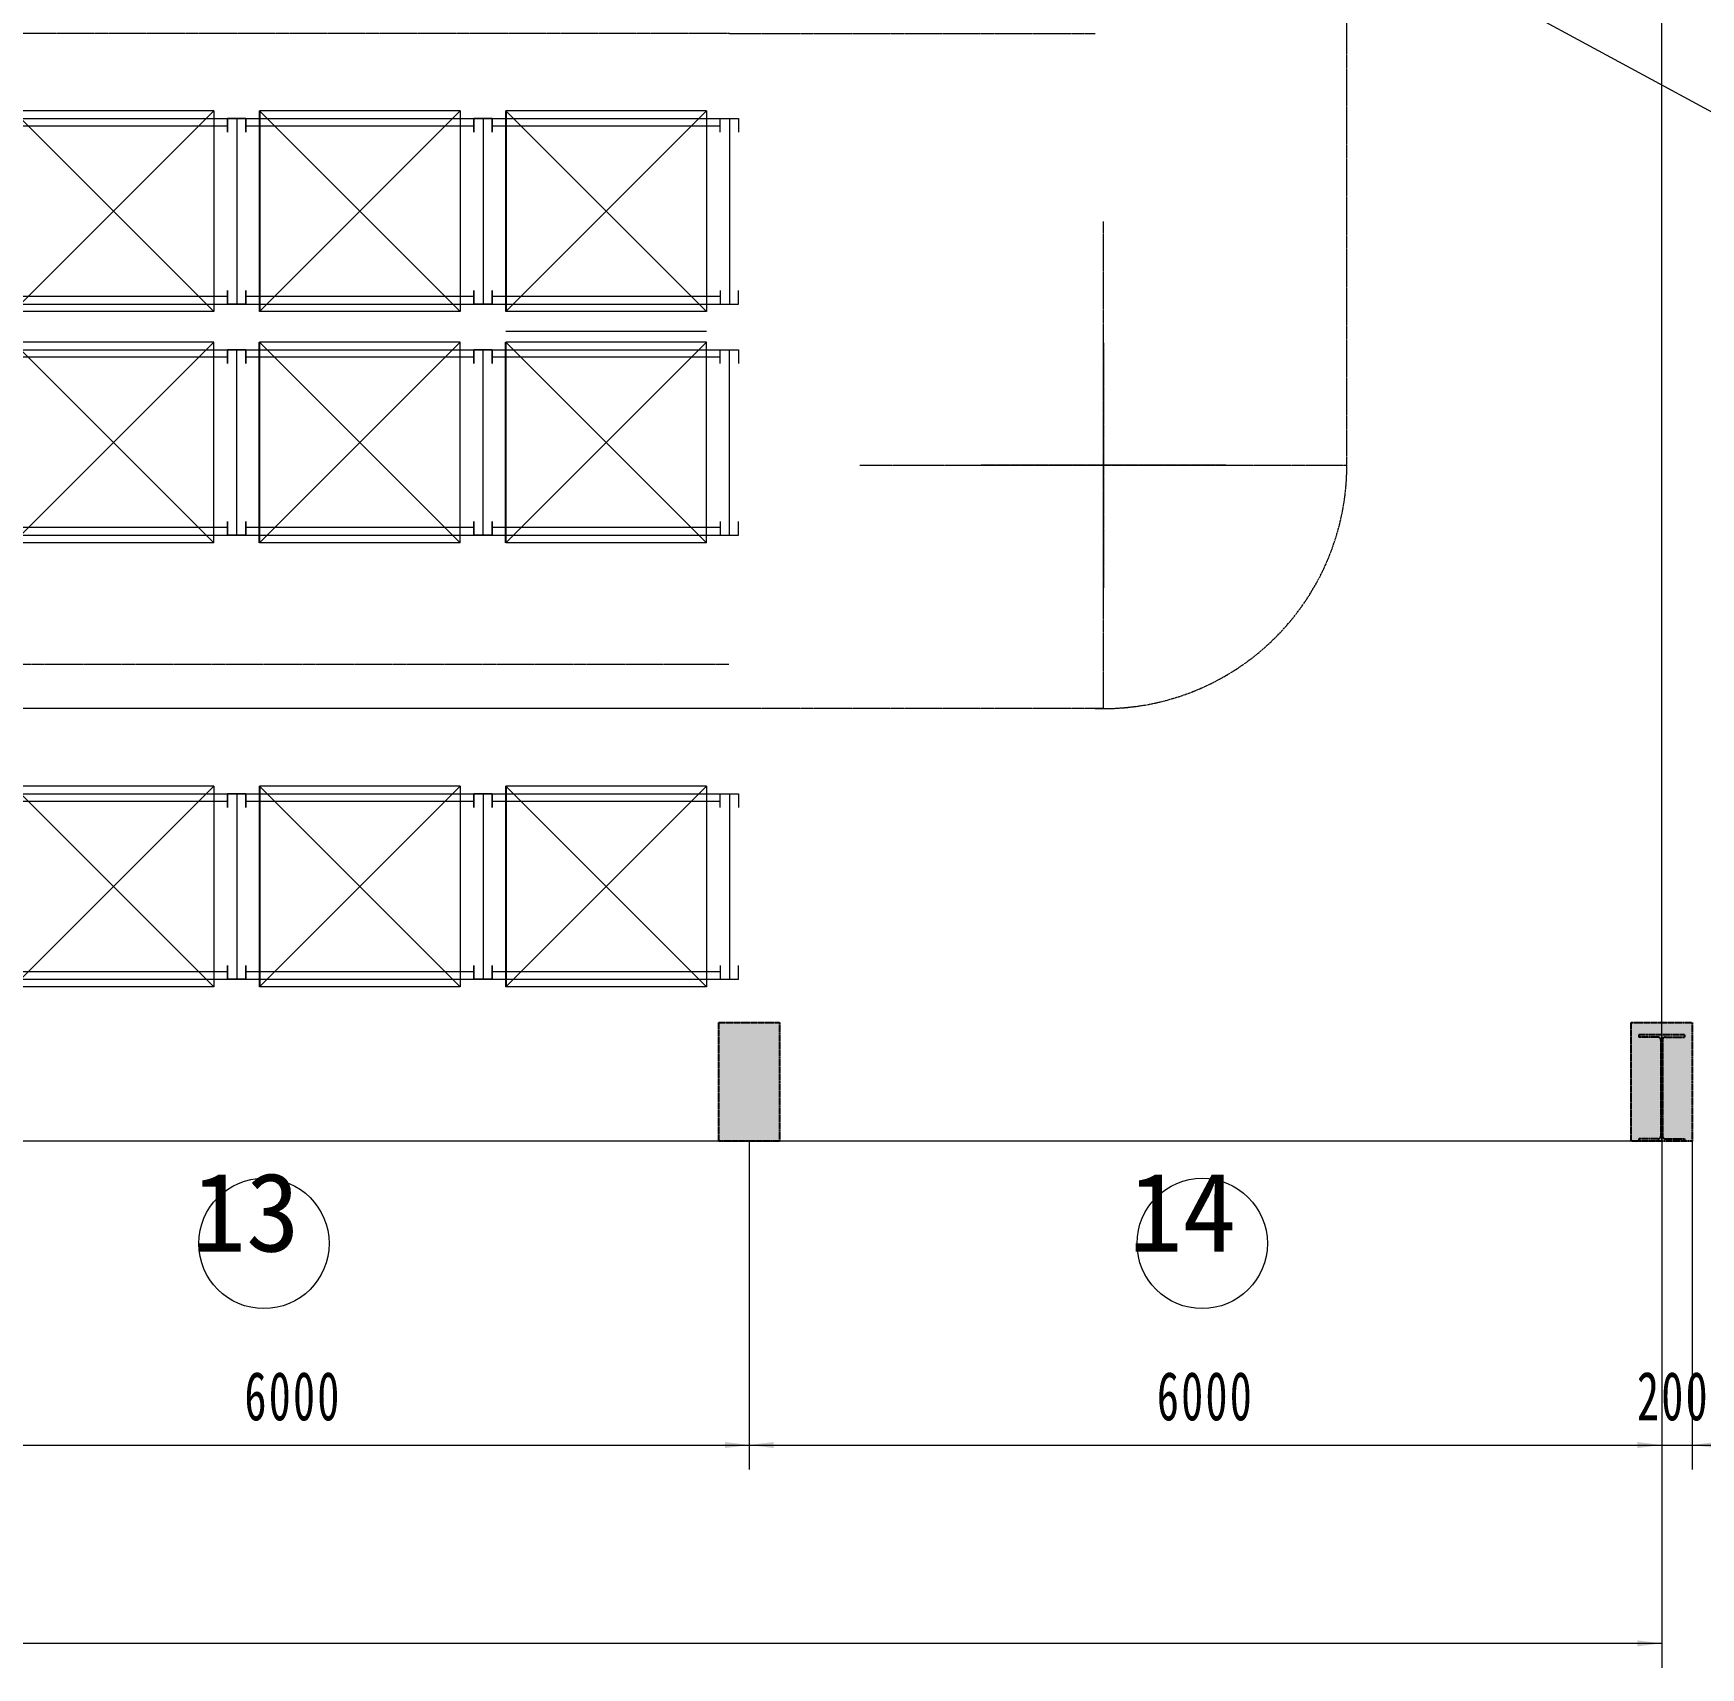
# Model space of a CAD drawing. Header units: millimetres. Extents: x -67280 to 67280, y -47520 to 47520.
# Drawn here: x 11455 to 22418, y -29434 to -18687 of the extents above; entities that cross this region are included whole.
import ezdxf

# ---------------------------------------------------------------- set-up
doc = ezdxf.new("R2010")
doc.units = ezdxf.units.MM
doc.linetypes.add('AD_LTYPE5 0 mm_1_1_1_1_1_1_1_1_1_1_1_1_1_1_1', pattern=[16, 13, -1, 1, -1])
doc.linetypes.add('点画线', pattern=[18, 12, -2, 2, -2])
doc.layers.get('0').update_dxf_attribs({"lineweight": 35})
for name, color, linetype, lineweight in [('ACADACAD05', 4, 'AD_LTYPE5 0 mm_1_1_1_1_1_1_1_1_1_1_1_1_1_1_1', 25), ('ACADloading', 57, 'Continuous', 18), ('ACADRackFrame', 5, 'Continuous', 18), ('ACAD细实线层', 3, 'Continuous', 18), ('中心线层', 1, '点画线', 18), ('尺寸线层', 4, 'Continuous', 18)]:
    doc.layers.add(name, color=color, linetype=linetype, lineweight=lineweight)
doc.styles.add('标准', font='', dxfattribs={"width": 0.667})
doc.styles.get('标准').set_extended_font_data('宋体')
doc.dimstyles.new('标准', dxfattribs={"dimscale": 160, "dimtxt": 2, "dimasz": 1, "dimexe": 1, "dimexo": 0, "dimgap": 1, "dimtad": 1, "dimdec": 1, "dimdsep": 46, "dimtxsty": '标准', "dimblk": '_CAXARROW', "dimcen": 0, "dimdle": 2, "dimaunit": 1, "dimadec": 0, "dimazin": 2, "dimtfac": 0.707107, "dimtdec": 3, "dimtmove": 0, "dimatfit": 3, "dimfxl": 0, "dimfrac": 2, "dimtolj": 1, "dimarcsym": 0})

# ---------------------------------------------------------------- blocks, each defined once
blk = doc.blocks.new('*X4')
at = {"layer": '尺寸线层', "linetype": 'Continuous', "lineweight": 18}
for points in [[(-55838, -29274), (-55678, -29294), (-55678, -29254)], [(22162, -29274), (22002, -29294), (22002, -29254)]]:
    blk.add_hatch(color=0, dxfattribs=at).paths.add_polyline_path(points, flags=0)
at = {"layer": '尺寸线层', "color": 0}
for p, q in [((-55838, -25972), (-55838, -29434)), ((22162, -25972), (22162, -29434))]:
    blk.add_line(p, q, dxfattribs=at)
at = {"layer": '尺寸线层', "color": 0, "linetype": 'Continuous', "lineweight": 18}
blk.add_line((22162, -29274), (-55838, -29274), dxfattribs=at)
at = {"layer": '尺寸线层', "color": 0, "insert": (-16838, -28954), "char_height": 320, "width": 1570.44, "attachment_point": 5, "line_spacing_factor": 1.15057, "style": '标准'}
blk.add_mtext('\\T1.1;78200', dxfattribs=at)
blk = doc.blocks.new('_CAXARROW')
blk.add_hatch(color=0).paths.add_polyline_path([(0, 0), (-1, 0.125), (-1, -0.125)], flags=0)
blk = doc.blocks.new('*X5')
at = {"layer": 'ACADACAD05', "linetype": 'AD_LTYPE5 0 mm_1_1_1_1_1_1_1_1_1_1_1_1_1_1_1', "lineweight": 25}
for p, q in [((145.5, 350), (-154.5, 350)), ((-154.5, 350), (-154.5, 334)), ((-29, 334), (-154.5, 334)), ((20, 334), (145.5, 334)), ((145.5, 350), (145.5, 334)), ((-9, 314), (-9, -314)), ((0, 314), (0, -314)), ((-29, -334), (-154.5, -334)), ((-154.5, -334), (-154.5, -350)), ((20, -334), (145.5, -334)), ((145.5, -334), (145.5, -350))]:
    blk.add_line(p, q, dxfattribs=at)
for centre, start, end in [((-29, 314), 0, 90), ((20, 314), 90, 180), ((-29, -314), 270, 0), ((20, -314), 180, 270)]:
    blk.add_arc(centre, 20, start, end, dxfattribs=at)
blk = doc.blocks.new('*X122')
at = {"layer": 'ACADloading', "color": 3, "linetype": 'Continuous', "lineweight": 18}
for p, q in [((1530, 0), (210, 0)), ((210, 0), (210, -1320)), ((210, 0), (210, -1320)), ((210, 0), (210, -1320)), ((210, 0), (210, -1320)), ((210, -1320), (210, 0)), ((210, -1320), (210, 0)), ((210, -1320), (210, 0)), ((210, -1320), (1530, 0)), ((1530, -1320), (210, 0)), ((1530, 0), (1530, -1320)), ((210, -820), (210, -1280)), ((210, -820), (210, -1280)), ((1530, -1320), (210, -1320)), ((1490, -1320), (250, -1320))]:
    blk.add_line(p, q, dxfattribs=at)
at = {"layer": 'ACADloading', "color": 3, "linetype": 'Continuous', "lineweight": 25}
blk.add_line((210, 0), (210, -1320), dxfattribs=at)
at = {"layer": 'ACADloading', "linetype": 'Continuous', "lineweight": 18}
for p, q in [((1530, 0), (250, 0)), ((1530, 0), (250, 0)), ((1530, 0), (250, 0)), ((1490, -1320), (250, -1320)), ((1490, -1320), (250, -1320))]:
    blk.add_line(p, q, dxfattribs=at)
at = {"layer": 'ACADloading', "color": 5, "linetype": 'Continuous', "lineweight": 18}
blk.add_line((1530, 0), (1530, -1320), dxfattribs=at)
blk.add_line((1530, 0), (1530, -1320), dxfattribs=at)
blk.add_line((1530, 0), (1530, -1320), dxfattribs=at)
blk.add_line((1530, 0), (1530, -1320), dxfattribs=at)
blk.add_line((1530, 0), (1530, -1320), dxfattribs=at)
blk.add_line((1530, 0), (1530, -1320), dxfattribs=at)
at = {"layer": 'ACADRackFrame', "linetype": 'Continuous', "lineweight": 18}
for p, q in [((120, -50), (1620, -50)), ((1620, -100), (120, -100)), ((1620, -1220), (120, -1220)), ((120, -1270), (1620, -1270))]:
    blk.add_line(p, q, dxfattribs=at)
for points in [[(120, -140), (120, -50), (0, -50), (0, -140)], [(60, -50), (60, -1270)], [(1620, -140), (1620, -50), (1740, -50), (1740, -140)], [(1680, -50), (1680, -1270)], [(120, -1180), (120, -1270), (0, -1270), (0, -1180)], [(1620, -1180), (1620, -1270), (1740, -1270), (1740, -1180)]]:
    blk.add_lwpolyline(points, dxfattribs=at)
blk = doc.blocks.new('*X147')
at = {"layer": 'ACADloading', "color": 3, "linetype": 'Continuous', "lineweight": 18}
for p, q in [((1530, 0), (210, 0)), ((210, 0), (210, -1320)), ((210, 0), (210, -1320)), ((210, 0), (210, -1320)), ((210, 0), (210, -1320)), ((210, -1320), (210, 0)), ((210, -1320), (210, 0)), ((210, -1320), (210, 0)), ((210, -1320), (1530, 0)), ((1530, -1320), (210, 0)), ((1530, 0), (1530, -1320)), ((210, -820), (210, -1280)), ((210, -820), (210, -1280)), ((1530, -1320), (210, -1320)), ((1490, -1320), (250, -1320))]:
    blk.add_line(p, q, dxfattribs=at)
at = {"layer": 'ACADloading', "color": 3, "linetype": 'Continuous', "lineweight": 25}
blk.add_line((210, 0), (210, -1320), dxfattribs=at)
at = {"layer": 'ACADloading', "linetype": 'Continuous', "lineweight": 18}
for p, q in [((1530, 0), (250, 0)), ((1530, 0), (250, 0)), ((1530, 0), (250, 0)), ((1490, -1320), (250, -1320)), ((1490, -1320), (250, -1320))]:
    blk.add_line(p, q, dxfattribs=at)
at = {"layer": 'ACADloading', "color": 5, "linetype": 'Continuous', "lineweight": 18}
blk.add_line((1530, 0), (1530, -1320), dxfattribs=at)
blk.add_line((1530, 0), (1530, -1320), dxfattribs=at)
blk.add_line((1530, 0), (1530, -1320), dxfattribs=at)
blk.add_line((1530, 0), (1530, -1320), dxfattribs=at)
blk.add_line((1530, 0), (1530, -1320), dxfattribs=at)
blk.add_line((1530, 0), (1530, -1320), dxfattribs=at)
at = {"layer": 'ACADRackFrame', "linetype": 'Continuous', "lineweight": 18}
for p, q in [((120, -50), (1620, -50)), ((1620, -100), (120, -100)), ((1620, -1220), (120, -1220)), ((120, -1270), (1620, -1270))]:
    blk.add_line(p, q, dxfattribs=at)
for points in [[(120, -140), (120, -50), (0, -50), (0, -140)], [(60, -50), (60, -1270)], [(1620, -140), (1620, -50), (1740, -50), (1740, -140)], [(1680, -50), (1680, -1270)], [(120, -1180), (120, -1270), (0, -1270), (0, -1180)], [(1620, -1180), (1620, -1270), (1740, -1270), (1740, -1180)]]:
    blk.add_lwpolyline(points, dxfattribs=at)
blk = doc.blocks.new('*X148')
at = {"layer": 'ACADloading', "color": 3, "linetype": 'Continuous', "lineweight": 18}
for p, q in [((1530, 0), (210, 0)), ((210, 0), (210, -1320)), ((210, 0), (210, -1320)), ((210, 0), (210, -1320)), ((210, 0), (210, -1320)), ((210, -1320), (210, 0)), ((210, -1320), (210, 0)), ((210, -1320), (210, 0)), ((210, -1320), (1530, 0)), ((1530, -1320), (210, 0)), ((1530, 0), (1530, -1320)), ((210, -820), (210, -1280)), ((210, -820), (210, -1280)), ((1530, -1320), (210, -1320)), ((1490, -1320), (250, -1320))]:
    blk.add_line(p, q, dxfattribs=at)
at = {"layer": 'ACADloading', "color": 3, "linetype": 'Continuous', "lineweight": 25}
blk.add_line((210, 0), (210, -1320), dxfattribs=at)
at = {"layer": 'ACADloading', "linetype": 'Continuous', "lineweight": 18}
for p, q in [((1530, 0), (250, 0)), ((1530, 0), (250, 0)), ((1530, 0), (250, 0)), ((1490, -1320), (250, -1320)), ((1490, -1320), (250, -1320))]:
    blk.add_line(p, q, dxfattribs=at)
at = {"layer": 'ACADloading', "color": 5, "linetype": 'Continuous', "lineweight": 18}
blk.add_line((1530, 0), (1530, -1320), dxfattribs=at)
blk.add_line((1530, 0), (1530, -1320), dxfattribs=at)
blk.add_line((1530, 0), (1530, -1320), dxfattribs=at)
blk.add_line((1530, 0), (1530, -1320), dxfattribs=at)
blk.add_line((1530, 0), (1530, -1320), dxfattribs=at)
blk.add_line((1530, 0), (1530, -1320), dxfattribs=at)
at = {"layer": 'ACADRackFrame', "linetype": 'Continuous', "lineweight": 18}
for p, q in [((120, -50), (1620, -50)), ((1620, -100), (120, -100)), ((1620, -1220), (120, -1220)), ((120, -1270), (1620, -1270))]:
    blk.add_line(p, q, dxfattribs=at)
for points in [[(120, -140), (120, -50), (0, -50), (0, -140)], [(60, -50), (60, -1270)], [(1620, -140), (1620, -50), (1740, -50), (1740, -140)], [(1680, -50), (1680, -1270)], [(120, -1180), (120, -1270), (0, -1270), (0, -1180)], [(1620, -1180), (1620, -1270), (1740, -1270), (1740, -1180)]]:
    blk.add_lwpolyline(points, dxfattribs=at)
blk = doc.blocks.new('*X182')
at = {"layer": 'ACADloading', "color": 3, "linetype": 'Continuous', "lineweight": 18}
for p, q in [((210, 0), (210, 1320)), ((210, 0), (210, 1320)), ((210, 0), (210, 1320)), ((210, 0), (210, 1320)), ((210, 1320), (210, 0)), ((210, 1320), (210, 0)), ((1530, 1320), (210, 1320)), ((210, 1320), (210, 0)), ((210, 1320), (1530, 0)), ((1530, 1320), (210, 0)), ((1490, 1320), (250, 1320)), ((1530, 0), (1530, 1320)), ((210, 820), (210, 1280)), ((210, 820), (210, 1280)), ((1530, 0), (210, 0))]:
    blk.add_line(p, q, dxfattribs=at)
at = {"layer": 'ACADloading', "color": 3, "linetype": 'Continuous', "lineweight": 25}
blk.add_line((210, 0), (210, 1320), dxfattribs=at)
at = {"layer": 'ACADloading', "linetype": 'Continuous', "lineweight": 18}
for p, q in [((1490, 1320), (250, 1320)), ((1490, 1320), (250, 1320)), ((1530, 0), (250, 0)), ((1530, 0), (250, 0)), ((1530, 0), (250, 0))]:
    blk.add_line(p, q, dxfattribs=at)
at = {"layer": 'ACADloading', "color": 5, "linetype": 'Continuous', "lineweight": 18}
blk.add_line((1530, 0), (1530, 1320), dxfattribs=at)
blk.add_line((1530, 0), (1530, 1320), dxfattribs=at)
blk.add_line((1530, 0), (1530, 1320), dxfattribs=at)
blk.add_line((1530, 0), (1530, 1320), dxfattribs=at)
blk.add_line((1530, 0), (1530, 1320), dxfattribs=at)
blk.add_line((1530, 0), (1530, 1320), dxfattribs=at)
at = {"layer": 'ACADRackFrame', "linetype": 'Continuous', "lineweight": 18}
for p, q in [((120, 1270), (1620, 1270)), ((1620, 1220), (120, 1220)), ((1620, 100), (120, 100)), ((120, 50), (1620, 50))]:
    blk.add_line(p, q, dxfattribs=at)
for points in [[(120, 1180), (120, 1270), (0, 1270), (0, 1180)], [(60, 50), (60, 1270)], [(1620, 1180), (1620, 1270), (1740, 1270), (1740, 1180)], [(1680, 50), (1680, 1270)], [(120, 140), (120, 50), (0, 50), (0, 140)], [(1620, 140), (1620, 50), (1740, 50), (1740, 140)]]:
    blk.add_lwpolyline(points, dxfattribs=at)
blk = doc.blocks.new('*X183')
at = {"layer": 'ACADloading', "color": 3, "linetype": 'Continuous', "lineweight": 18}
for p, q in [((210, 0), (210, 1320)), ((210, 0), (210, 1320)), ((210, 0), (210, 1320)), ((210, 0), (210, 1320)), ((210, 1320), (210, 0)), ((210, 1320), (210, 0)), ((1530, 1320), (210, 1320)), ((210, 1320), (210, 0)), ((210, 1320), (1530, 0)), ((1530, 1320), (210, 0)), ((1490, 1320), (250, 1320)), ((1530, 0), (1530, 1320)), ((210, 820), (210, 1280)), ((210, 820), (210, 1280)), ((1530, 0), (210, 0))]:
    blk.add_line(p, q, dxfattribs=at)
at = {"layer": 'ACADloading', "color": 3, "linetype": 'Continuous', "lineweight": 25}
blk.add_line((210, 0), (210, 1320), dxfattribs=at)
at = {"layer": 'ACADloading', "linetype": 'Continuous', "lineweight": 18}
for p, q in [((1490, 1320), (250, 1320)), ((1490, 1320), (250, 1320)), ((1530, 0), (250, 0)), ((1530, 0), (250, 0)), ((1530, 0), (250, 0))]:
    blk.add_line(p, q, dxfattribs=at)
at = {"layer": 'ACADloading', "color": 5, "linetype": 'Continuous', "lineweight": 18}
blk.add_line((1530, 0), (1530, 1320), dxfattribs=at)
blk.add_line((1530, 0), (1530, 1320), dxfattribs=at)
blk.add_line((1530, 0), (1530, 1320), dxfattribs=at)
blk.add_line((1530, 0), (1530, 1320), dxfattribs=at)
blk.add_line((1530, 0), (1530, 1320), dxfattribs=at)
blk.add_line((1530, 0), (1530, 1320), dxfattribs=at)
at = {"layer": 'ACADRackFrame', "linetype": 'Continuous', "lineweight": 18}
for p, q in [((120, 1270), (1620, 1270)), ((1620, 1220), (120, 1220)), ((1620, 100), (120, 100)), ((120, 50), (1620, 50))]:
    blk.add_line(p, q, dxfattribs=at)
for points in [[(120, 1180), (120, 1270), (0, 1270), (0, 1180)], [(60, 50), (60, 1270)], [(1620, 1180), (1620, 1270), (1740, 1270), (1740, 1180)], [(1680, 50), (1680, 1270)], [(120, 140), (120, 50), (0, 50), (0, 140)], [(1620, 140), (1620, 50), (1740, 50), (1740, 140)]]:
    blk.add_lwpolyline(points, dxfattribs=at)
blk = doc.blocks.new('*X184')
at = {"layer": 'ACADloading', "color": 3, "linetype": 'Continuous', "lineweight": 18}
for p, q in [((210, 0), (210, 1320)), ((210, 0), (210, 1320)), ((210, 0), (210, 1320)), ((210, 0), (210, 1320)), ((210, 1320), (210, 0)), ((210, 1320), (210, 0)), ((1530, 1320), (210, 1320)), ((210, 1320), (210, 0)), ((210, 1320), (1530, 0)), ((1530, 1320), (210, 0)), ((1490, 1320), (250, 1320)), ((1530, 0), (1530, 1320)), ((210, 820), (210, 1280)), ((210, 820), (210, 1280)), ((1530, 0), (210, 0))]:
    blk.add_line(p, q, dxfattribs=at)
at = {"layer": 'ACADloading', "color": 3, "linetype": 'Continuous', "lineweight": 25}
blk.add_line((210, 0), (210, 1320), dxfattribs=at)
at = {"layer": 'ACADloading', "linetype": 'Continuous', "lineweight": 18}
for p, q in [((1490, 1320), (250, 1320)), ((1490, 1320), (250, 1320)), ((1530, 0), (250, 0)), ((1530, 0), (250, 0)), ((1530, 0), (250, 0))]:
    blk.add_line(p, q, dxfattribs=at)
at = {"layer": 'ACADloading', "color": 5, "linetype": 'Continuous', "lineweight": 18}
blk.add_line((1530, 0), (1530, 1320), dxfattribs=at)
blk.add_line((1530, 0), (1530, 1320), dxfattribs=at)
blk.add_line((1530, 0), (1530, 1320), dxfattribs=at)
blk.add_line((1530, 0), (1530, 1320), dxfattribs=at)
blk.add_line((1530, 0), (1530, 1320), dxfattribs=at)
blk.add_line((1530, 0), (1530, 1320), dxfattribs=at)
at = {"layer": 'ACADRackFrame', "linetype": 'Continuous', "lineweight": 18}
for p, q in [((120, 1270), (1620, 1270)), ((1620, 1220), (120, 1220)), ((1620, 100), (120, 100)), ((120, 50), (1620, 50))]:
    blk.add_line(p, q, dxfattribs=at)
for points in [[(120, 1180), (120, 1270), (0, 1270), (0, 1180)], [(60, 50), (60, 1270)], [(1620, 1180), (1620, 1270), (1740, 1270), (1740, 1180)], [(1680, 50), (1680, 1270)], [(120, 140), (120, 50), (0, 50), (0, 140)], [(1620, 140), (1620, 50), (1740, 50), (1740, 140)]]:
    blk.add_lwpolyline(points, dxfattribs=at)
blk = doc.blocks.new('*X255')
at = {"layer": 'ACADloading', "color": 3, "linetype": 'Continuous', "lineweight": 18}
for p, q in [((1530, 0), (210, 0)), ((210, 0), (210, -1320)), ((210, 0), (210, -1320)), ((210, 0), (210, -1320)), ((210, 0), (210, -1320)), ((210, -1320), (210, 0)), ((210, -1320), (210, 0)), ((210, -1320), (210, 0)), ((210, -1320), (1530, 0)), ((1530, -1320), (210, 0)), ((1530, 0), (1530, -1320)), ((210, -820), (210, -1280)), ((210, -820), (210, -1280)), ((1530, -1320), (210, -1320)), ((1490, -1320), (250, -1320))]:
    blk.add_line(p, q, dxfattribs=at)
at = {"layer": 'ACADloading', "color": 3, "linetype": 'Continuous', "lineweight": 25}
blk.add_line((210, 0), (210, -1320), dxfattribs=at)
at = {"layer": 'ACADloading', "linetype": 'Continuous', "lineweight": 18}
for p, q in [((1530, 0), (250, 0)), ((1530, 0), (250, 0)), ((1530, 0), (250, 0)), ((1490, -1320), (250, -1320)), ((1490, -1320), (250, -1320))]:
    blk.add_line(p, q, dxfattribs=at)
at = {"layer": 'ACADloading', "color": 5, "linetype": 'Continuous', "lineweight": 18}
blk.add_line((1530, 0), (1530, -1320), dxfattribs=at)
blk.add_line((1530, 0), (1530, -1320), dxfattribs=at)
blk.add_line((1530, 0), (1530, -1320), dxfattribs=at)
blk.add_line((1530, 0), (1530, -1320), dxfattribs=at)
blk.add_line((1530, 0), (1530, -1320), dxfattribs=at)
blk.add_line((1530, 0), (1530, -1320), dxfattribs=at)
at = {"layer": 'ACADRackFrame', "linetype": 'Continuous', "lineweight": 18}
for p, q in [((120, -50), (1620, -50)), ((1620, -100), (120, -100)), ((1620, -1220), (120, -1220)), ((120, -1270), (1620, -1270))]:
    blk.add_line(p, q, dxfattribs=at)
for points in [[(120, -140), (120, -50), (0, -50), (0, -140)], [(60, -50), (60, -1270)], [(1620, -140), (1620, -50), (1740, -50), (1740, -140)], [(1680, -50), (1680, -1270)], [(120, -1180), (120, -1270), (0, -1270), (0, -1180)], [(1620, -1180), (1620, -1270), (1740, -1270), (1740, -1180)]]:
    blk.add_lwpolyline(points, dxfattribs=at)
blk = doc.blocks.new('*X256')
at = {"layer": 'ACADloading', "color": 3, "linetype": 'Continuous', "lineweight": 18}
for p, q in [((1530, 0), (210, 0)), ((210, 0), (210, -1320)), ((210, 0), (210, -1320)), ((210, 0), (210, -1320)), ((210, 0), (210, -1320)), ((210, -1320), (210, 0)), ((210, -1320), (210, 0)), ((210, -1320), (210, 0)), ((210, -1320), (1530, 0)), ((1530, -1320), (210, 0)), ((1530, 0), (1530, -1320)), ((210, -820), (210, -1280)), ((210, -820), (210, -1280)), ((1530, -1320), (210, -1320)), ((1490, -1320), (250, -1320))]:
    blk.add_line(p, q, dxfattribs=at)
at = {"layer": 'ACADloading', "color": 3, "linetype": 'Continuous', "lineweight": 25}
blk.add_line((210, 0), (210, -1320), dxfattribs=at)
at = {"layer": 'ACADloading', "linetype": 'Continuous', "lineweight": 18}
for p, q in [((1530, 0), (250, 0)), ((1530, 0), (250, 0)), ((1530, 0), (250, 0)), ((1490, -1320), (250, -1320)), ((1490, -1320), (250, -1320))]:
    blk.add_line(p, q, dxfattribs=at)
at = {"layer": 'ACADloading', "color": 5, "linetype": 'Continuous', "lineweight": 18}
blk.add_line((1530, 0), (1530, -1320), dxfattribs=at)
blk.add_line((1530, 0), (1530, -1320), dxfattribs=at)
blk.add_line((1530, 0), (1530, -1320), dxfattribs=at)
blk.add_line((1530, 0), (1530, -1320), dxfattribs=at)
blk.add_line((1530, 0), (1530, -1320), dxfattribs=at)
blk.add_line((1530, 0), (1530, -1320), dxfattribs=at)
at = {"layer": 'ACADRackFrame', "linetype": 'Continuous', "lineweight": 18}
for p, q in [((120, -50), (1620, -50)), ((1620, -100), (120, -100)), ((1620, -1220), (120, -1220)), ((120, -1270), (1620, -1270))]:
    blk.add_line(p, q, dxfattribs=at)
for points in [[(120, -140), (120, -50), (0, -50), (0, -140)], [(60, -50), (60, -1270)], [(1620, -140), (1620, -50), (1740, -50), (1740, -140)], [(1680, -50), (1680, -1270)], [(120, -1180), (120, -1270), (0, -1270), (0, -1180)], [(1620, -1180), (1620, -1270), (1740, -1270), (1740, -1180)]]:
    blk.add_lwpolyline(points, dxfattribs=at)
blk = doc.blocks.new('*X257')
at = {"layer": 'ACADloading', "color": 3, "linetype": 'Continuous', "lineweight": 18}
for p, q in [((1530, 0), (210, 0)), ((210, 0), (210, -1320)), ((210, 0), (210, -1320)), ((210, 0), (210, -1320)), ((210, 0), (210, -1320)), ((210, -1320), (210, 0)), ((210, -1320), (210, 0)), ((210, -1320), (210, 0)), ((210, -1320), (1530, 0)), ((1530, -1320), (210, 0)), ((1530, 0), (1530, -1320)), ((210, -820), (210, -1280)), ((210, -820), (210, -1280)), ((1530, -1320), (210, -1320)), ((1490, -1320), (250, -1320))]:
    blk.add_line(p, q, dxfattribs=at)
at = {"layer": 'ACADloading', "color": 3, "linetype": 'Continuous', "lineweight": 25}
blk.add_line((210, 0), (210, -1320), dxfattribs=at)
at = {"layer": 'ACADloading', "linetype": 'Continuous', "lineweight": 18}
for p, q in [((1530, 0), (250, 0)), ((1530, 0), (250, 0)), ((1530, 0), (250, 0)), ((1490, -1320), (250, -1320)), ((1490, -1320), (250, -1320))]:
    blk.add_line(p, q, dxfattribs=at)
at = {"layer": 'ACADloading', "color": 5, "linetype": 'Continuous', "lineweight": 18}
blk.add_line((1530, 0), (1530, -1320), dxfattribs=at)
blk.add_line((1530, 0), (1530, -1320), dxfattribs=at)
blk.add_line((1530, 0), (1530, -1320), dxfattribs=at)
blk.add_line((1530, 0), (1530, -1320), dxfattribs=at)
blk.add_line((1530, 0), (1530, -1320), dxfattribs=at)
blk.add_line((1530, 0), (1530, -1320), dxfattribs=at)
at = {"layer": 'ACADRackFrame', "linetype": 'Continuous', "lineweight": 18}
for p, q in [((120, -50), (1620, -50)), ((1620, -100), (120, -100)), ((1620, -1220), (120, -1220)), ((120, -1270), (1620, -1270))]:
    blk.add_line(p, q, dxfattribs=at)
for points in [[(120, -140), (120, -50), (0, -50), (0, -140)], [(60, -50), (60, -1270)], [(1620, -140), (1620, -50), (1740, -50), (1740, -140)], [(1680, -50), (1680, -1270)], [(120, -1180), (120, -1270), (0, -1270), (0, -1180)], [(1620, -1180), (1620, -1270), (1740, -1270), (1740, -1180)]]:
    blk.add_lwpolyline(points, dxfattribs=at)
blk = doc.blocks.new('*X218')
at = {"layer": '尺寸线层'}
blk.add_line((29010, -2185), (27690, -2185), dxfattribs=at)
at = {"layer": 'ACAD细实线层', "linetype": 'Continuous', "lineweight": 18}
for name, p in [('*X255', (24240, -735)), ('*X256', (25860, -735)), ('*X257', (27480, -735))]:
    blk.add_blockref(name, p, dxfattribs=at)
blk = doc.blocks.new('*X471')
at = {"layer": '尺寸线层', "linetype": 'Continuous', "lineweight": 18}
for points in [[(10162, -27970), (10322, -27950), (10322, -27990)], [(16162, -27970), (16002, -27950), (16002, -27990)]]:
    blk.add_hatch(color=0, dxfattribs=at).paths.add_polyline_path(points, flags=0)
at = {"layer": '尺寸线层', "color": 0}
for p, q in [((10162, -25972), (10162, -28130)), ((16162, -25972), (16162, -28130))]:
    blk.add_line(p, q, dxfattribs=at)
at = {"layer": '尺寸线层', "color": 0, "linetype": 'Continuous', "lineweight": 18}
blk.add_line((10162, -27970), (16162, -27970), dxfattribs=at)
at = {"layer": '尺寸线层', "color": 0, "insert": (13162, -27650), "char_height": 320, "width": 1246.02, "attachment_point": 5, "line_spacing_factor": 1.15057, "style": '标准'}
blk.add_mtext('\\T1.1;6000', dxfattribs=at)
blk = doc.blocks.new('*X473')
at = {"layer": '尺寸线层'}
h = blk.add_hatch(color=256, dxfattribs=at)
h.paths.add_polyline_path([(-200, 780), (-200, 316), (-200, 0), (0, 0), (0, 780)], flags=0)
h.paths.add_polyline_path([(0, 780), (0, 331), (0, 0), (200, 0), (200, 780)], flags=0)
at = {"layer": 'ACADACAD05', "linetype": 'AD_LTYPE5 0 mm_1_1_1_1_1_1_1_1_1_1_1_1_1_1_1', "lineweight": 25}
for p, q in [((-200, 0), (-200, 780)), ((-200, 780), (200, 780)), ((200, 780), (200, 0)), ((200, 0), (-200, 0))]:
    blk.add_line(p, q, dxfattribs=at)
blk = doc.blocks.new('*X484')
at = {"layer": '尺寸线层'}
h = blk.add_hatch(color=256, dxfattribs=at)
h.paths.add_polyline_path([(-200, 780), (-200, 316), (-200, 0), (0, 0), (0, 780)], flags=0)
h.paths.add_polyline_path([(0, 780), (0, 331), (0, 0), (200, 0), (200, 780)], flags=0)
at = {"layer": 'ACADACAD05', "linetype": 'AD_LTYPE5 0 mm_1_1_1_1_1_1_1_1_1_1_1_1_1_1_1', "lineweight": 25}
for p, q in [((-200, 0), (-200, 780)), ((-200, 780), (200, 780)), ((200, 780), (200, 0)), ((200, 0), (-200, 0))]:
    blk.add_line(p, q, dxfattribs=at)
blk = doc.blocks.new('*X488')
at = {"layer": '尺寸线层', "linetype": 'Continuous', "lineweight": 18}
for points in [[(16162, -27970), (16322, -27950), (16322, -27990)], [(22162, -27970), (22002, -27950), (22002, -27990)]]:
    blk.add_hatch(color=0, dxfattribs=at).paths.add_polyline_path(points, flags=0)
at = {"layer": '尺寸线层', "color": 0}
for p, q in [((16162, -25972), (16162, -28130)), ((22162, -25972), (22162, -28130))]:
    blk.add_line(p, q, dxfattribs=at)
at = {"layer": '尺寸线层', "color": 0, "linetype": 'Continuous', "lineweight": 18}
blk.add_line((16162, -27970), (22162, -27970), dxfattribs=at)
at = {"layer": '尺寸线层', "color": 0, "insert": (19162, -27650), "char_height": 320, "width": 1246.02, "attachment_point": 5, "line_spacing_factor": 1.15057, "style": '标准'}
blk.add_mtext('\\T1.1;6000', dxfattribs=at)
blk = doc.blocks.new('*X493')
at = {"layer": '尺寸线层', "linetype": 'Continuous', "lineweight": 18}
for points in [[(22162, -27970), (22002, -27950), (22002, -27990)], [(22362, -27970), (22522, -27950), (22522, -27990)]]:
    blk.add_hatch(color=0, dxfattribs=at).paths.add_polyline_path(points, flags=0)
at = {"layer": '尺寸线层', "color": 0}
for p, q in [((22162, -25972), (22162, -28130)), ((22362, -25972), (22362, -28130))]:
    blk.add_line(p, q, dxfattribs=at)
at = {"layer": '尺寸线层', "color": 0, "linetype": 'Continuous', "lineweight": 18}
blk.add_line((21842, -27970), (22682, -27970), dxfattribs=at)
at = {"layer": '尺寸线层', "color": 0, "insert": (22239, -27650), "char_height": 320, "width": 909.73, "attachment_point": 5, "line_spacing_factor": 1.15057, "style": '标准'}
blk.add_mtext('\\T1.1;200', dxfattribs=at)
blk = doc.blocks.new('*X1708')
at = {"layer": '尺寸线层'}
blk.add_hatch(color=0, dxfattribs=at).paths.add_polyline_path([(20757, -18264), (20907, -18322), (20888, -18358)], flags=0)
at = {"layer": '尺寸线层', "color": 0}
for p, q in [((20757, -18264), (23113, -19542)), ((23113, -19542), (24768, -19542))]:
    blk.add_line(p, q, dxfattribs=at)
at = {"layer": '尺寸线层', "color": 0, "insert": (23990, -19170), "char_height": 320, "width": 3109.58, "attachment_point": 5, "line_spacing_factor": 1.15057, "style": '标准'}
blk.add_mtext('\\T1.1;地轨换轨机', dxfattribs=at)

msp = doc.modelspace()

# ---------------------------------------------------------------- linework, layer by layer
at = {"layer": '中心线层'}
for p, q in [((20092.015, -21469.309), (20092.015, -11035.259)), ((16032.015, -18687.309), (-46007.985, -18687.309)), ((18492.015, -23130.309), (18492.015, -19924.309)), ((18492.015, -20722.309), (18492.015, -22332.309)), ((16889.015, -21527.309), (20095.015, -21527.309)), ((19297.015, -21527.309), (17687.015, -21527.309)), ((16027.386, -22837.309), (-46125.8, -22837.309)), ((16027.386, -22837.309), (-46125.799, -22837.309)), ((16032.015, -23127.309), (-46007.985, -23127.309))]:
    msp.add_line(p, q, dxfattribs=at)
at = {"layer": '中心线层', "linetype": '点画线', "lineweight": 18}
for p, q in [((16032.015, -18687.309), (-46007.985, -18687.309)), ((16032.015, -18687.309), (18437.015, -18687.309)), ((18492.016, -23127.309), (-46007.985, -23127.309))]:
    msp.add_line(p, q, dxfattribs=at)
msp.add_arc((18492.015, -21527.309), 1600, 268.0300695, 1.9699305, dxfattribs=at)
at = {"layer": '尺寸线层'}
for p, q in [((22162.031, -25972.309), (22162.031, -5012.309)), ((22162.031, -25264.173), (22162.031, -26019.645)), ((22162.031, -25972.309), (-56303.389, -25972.309))]:
    msp.add_line(p, q, dxfattribs=at)
for centre in [(12970.994, -26644.48), (19140.595, -26644.48)]:
    msp.add_circle(centre, 428.432, dxfattribs=at)

# ---------------------------------------------------------------- block references
at = {"layer": 'ACAD细实线层', "linetype": 'Continuous', "lineweight": 18}
for name, p in [('*X182', (11112.037, -22037.309)), ('*X183', (12732.037, -22037.309)), ('*X184', (14352.037, -22037.309)), ('*X122', (11112.037, -23637.309)), ('*X147', (12732.037, -23637.309)), ('*X148', (14352.037, -23637.309))]:
    msp.add_blockref(name, p, dxfattribs=at)
at = {"layer": '尺寸线层'}
for name, p in [('*X218', (-13127.98, -18462.309)), ('*X1708', (0, 0)), ('*X484', (16162.031, -25972.309)), ('*X473', (22162.031, -25972.309)), ('*X5', (22166.531, -25622.309))]:
    msp.add_blockref(name, p, dxfattribs=at)

# ---------------------------------------------------------------- texts
at = {"layer": '尺寸线层', "char_height": 519.63, "width": 796.84267, "attachment_point": 1, "line_spacing_factor": 1.15057}
for s, insert in [('\\T1.001;13', (12499.115, -26178.224)), ('\\T1.001;14', (18656.867, -26178.303))]:
    msp.add_mtext(s, dxfattribs=dict(at, insert=insert))

# ---------------------------------------------------------------- dimensions: what is measured, and where the dimension line sits
at = {"layer": '尺寸线层'}
dim = msp.add_linear_dim(base=(-55837.969, -29273.776), p1=(22162.031, -25972.309), p2=(-55837.969, -25972.309), text='78200', dimstyle='标准', override={"dimsah": 1, "dimtfill": 1}, dxfattribs=at)
dim.commit()
dim.dimension.update_dxf_attribs({"geometry": '*X4', "text_midpoint": (-16837.969, -29273.776)})
for base, p1, p2, picture, middle in [((16162.031, -27970.066), (10162.031, -25972.309), (16162.031, -25972.309), '*X471', (13162.031, -27970.066)), ((22162.031, -27970.066), (16162.031, -25972.309), (22162.031, -25972.309), '*X488', (19162.031, -27970.066))]:
    dim = msp.add_linear_dim(base=base, p1=p1, p2=p2, angle=0, dimstyle='标准', override={"dimsah": 1, "dimtfill": 1, "dimtzin": 8}, dxfattribs=at)
    dim.commit()
    dim.dimension.update_dxf_attribs({"geometry": picture, "text_midpoint": middle})
dim = msp.add_linear_dim(base=(22362.031, -27970.066), p1=(22162.031, -25972.309), p2=(22362.031, -25972.309), dimstyle='标准', override={"dimsah": 1, "dimtfill": 1, "dimtzin": 8}, dxfattribs=at)
dim.commit()
dim.dimension.update_dxf_attribs({"geometry": '*X493', "text_midpoint": (22238.637, -27970.066), "dimtype": 160})

doc.saveas('drawing.dxf')
